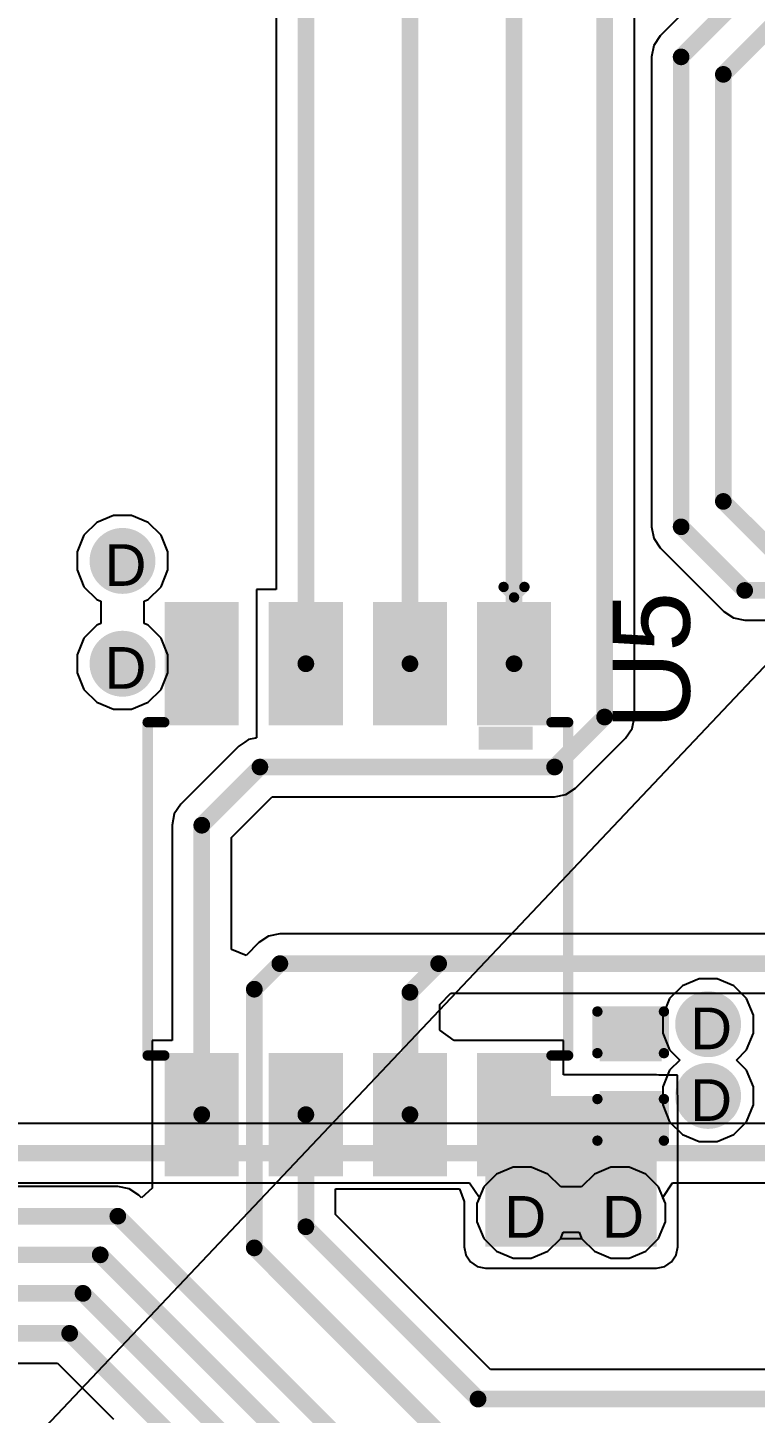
# Model space of a CAD drawing. Header units: inches. Extents: x 0 to 5032, y 0 to 5323.
# Drawn here: x 54.98 to 63.85, y 61.39 to 78.29 of the extents above; entities that cross this region are included whole.
import ezdxf

# ---------------------------------------------------------------- set-up
doc = ezdxf.new("R2010")
doc.units = ezdxf.units.IN
for name, color, linetype in [('Bottom Layer', 5, 'Continuous'), ('Bottom Solder', 6, 'Continuous'), ('Drill Drawing', 1, 'Continuous'), ('Layer 1', 16, 'Continuous'), ('Layer 2', 76, 'Continuous'), ('Top Layer', 1, 'Continuous'), ('Top Overlay', 2, 'Continuous'), ('Top Paste', 8, 'Continuous'), ('Top Solder', 216, 'Continuous'), ('Via Holes', 16, 'Continuous')]:
    doc.layers.add(name, color=color, linetype=linetype)
doc.styles.add('Arial', font='', dxfattribs={"height": 0.2})
doc.styles.get('Arial').set_extended_font_data('Arial')

# ---------------------------------------------------------------- blocks, each defined once
blk = doc.blocks.new('SOP_8_365')
at = {"layer": 'Top Layer'}
for points in [[(-3.4, 2.255), (-2.1, 2.255), (-2.1, 1.555), (-3.4, 1.555)], [(2.1, 2.255), (3.4, 2.255), (3.4, 1.555), (2.1, 1.555)], [(-3.4, 0.985), (-2.1, 0.985), (-2.1, 0.285), (-3.4, 0.285)], [(2.1, 0.985), (3.4, 0.985), (3.4, 0.285), (2.1, 0.285)], [(-3.4, -0.285), (-2.1, -0.285), (-2.1, -0.985), (-3.4, -0.985)], [(2.1, -0.285), (3.4, -0.285), (3.4, -0.985), (2.1, -0.985)], [(-3.4, -1.555), (-2.1, -1.555), (-2.1, -2.255), (-3.4, -2.255)], [(2.1, -1.555), (3.4, -1.555), (3.4, -2.255), (2.1, -2.255)]]:
    blk.add_hatch(color=1, dxfattribs=at).paths.add_polyline_path(points)
at = {"layer": 'Top Overlay'}
blk.add_hatch(color=2, dxfattribs=at).paths.add_polyline_path([(-1.981, 1.473), (-1.702, 1.473), (-1.702, 2.134), (-1.981, 2.134)])
at = {"layer": 'Top Paste'}
for points in [[(-3.4, 2.255), (-2.1, 2.255), (-2.1, 1.555), (-3.4, 1.555)], [(2.1, 2.255), (3.4, 2.255), (3.4, 1.555), (2.1, 1.555)], [(-3.4, 0.985), (-2.1, 0.985), (-2.1, 0.285), (-3.4, 0.285)], [(2.1, 0.985), (3.4, 0.985), (3.4, 0.285), (2.1, 0.285)], [(-3.4, -0.285), (-2.1, -0.285), (-2.1, -0.985), (-3.4, -0.985)], [(2.1, -0.285), (3.4, -0.285), (3.4, -0.985), (2.1, -0.985)], [(-3.4, -1.555), (-2.1, -1.555), (-2.1, -2.255), (-3.4, -2.255)], [(2.1, -1.555), (3.4, -1.555), (3.4, -2.255), (2.1, -2.255)]]:
    blk.add_hatch(color=8, dxfattribs=at).paths.add_polyline_path(points)
at = {"layer": 'Top Solder'}
for points in [[(-3.502, 2.357), (-1.998, 2.357), (-1.998, 1.453), (-3.502, 1.453)], [(1.998, 2.357), (3.502, 2.357), (3.502, 1.453), (1.998, 1.453)], [(-3.502, 1.087), (-1.998, 1.087), (-1.998, 0.183), (-3.502, 0.183)], [(1.998, 1.087), (3.502, 1.087), (3.502, 0.183), (1.998, 0.183)], [(-3.502, -0.183), (-1.998, -0.183), (-1.998, -1.087), (-3.502, -1.087)], [(1.998, -0.183), (3.502, -0.183), (3.502, -1.087), (1.998, -1.087)], [(-3.502, -1.453), (-1.998, -1.453), (-1.998, -2.357), (-3.502, -2.357)], [(1.998, -1.453), (3.502, -1.453), (3.502, -2.357), (1.998, -2.357)]]:
    blk.add_hatch(color=216, dxfattribs=at).paths.add_polyline_path(points)
at = {"layer": 'Top Overlay'}
for points in [[(2.028, 2.565, 0.127, 0.127, 0), (-2.036, 2.565, 0.127, 0.127, 0)], [(-2.036, 2.362, 0.127, 0.127, 0), (-2.036, 2.565, 0.127, 0.127, 0)], [(2.028, 2.362, 0.127, 0.127, 0), (2.028, 2.565, 0.127, 0.127, 0)], [(-3.56, 1.905, 0.127, 0.127, 0), (-3.687, 2.032, 0.127, 0.127, 0)], [(-3.687, 1.778, 0.127, 0.127, 0), (-3.687, 2.032, 0.127, 0.127, 0)], [(-3.687, 1.778, 0.127, 0.127, 0), (-3.56, 1.905, 0.127, 0.127, 0)], [(-2.036, -2.565, 0.127, 0.127, 0), (-2.036, -2.362, 0.127, 0.127, 0)], [(2.028, -2.565, 0.127, 0.127, 0), (2.028, -2.362, 0.127, 0.127, 0)], [(2.028, -2.565, 0.127, 0.127, 0), (-2.036, -2.565, 0.127, 0.127, 0)]]:
    blk.add_lwpolyline(points, format="xyseb", dxfattribs=at)
for points in [[(-2.067, 2.565, 0.0635, 0.0635, 1), (-2.004, 2.565, 0.0635, 0.0635, 1)], [(-2.067, 2.565, 0.0635, 0.0635, 1), (-2.004, 2.565, 0.0635, 0.0635, 1)], [(1.997, 2.565, 0.0635, 0.0635, 1), (2.06, 2.565, 0.0635, 0.0635, 1)], [(1.997, 2.565, 0.0635, 0.0635, 1), (2.06, 2.565, 0.0635, 0.0635, 1)], [(-2.067, 2.362, 0.0635, 0.0635, 1), (-2.004, 2.362, 0.0635, 0.0635, 1)], [(1.997, 2.362, 0.0635, 0.0635, 1), (2.06, 2.362, 0.0635, 0.0635, 1)], [(-3.718, 2.032, 0.0635, 0.0635, 1), (-3.655, 2.032, 0.0635, 0.0635, 1)], [(-3.718, 2.032, 0.0635, 0.0635, 1), (-3.655, 2.032, 0.0635, 0.0635, 1)], [(-3.591, 1.905, 0.0635, 0.0635, 1), (-3.528, 1.905, 0.0635, 0.0635, 1)], [(-3.591, 1.905, 0.0635, 0.0635, 1), (-3.528, 1.905, 0.0635, 0.0635, 1)], [(-3.718, 1.778, 0.0635, 0.0635, 1), (-3.655, 1.778, 0.0635, 0.0635, 1)], [(-3.718, 1.778, 0.0635, 0.0635, 1), (-3.655, 1.778, 0.0635, 0.0635, 1)], [(-2.067, -2.362, 0.0635, 0.0635, 1), (-2.004, -2.362, 0.0635, 0.0635, 1)], [(1.997, -2.362, 0.0635, 0.0635, 1), (2.06, -2.362, 0.0635, 0.0635, 1)], [(-2.067, -2.565, 0.0635, 0.0635, 1), (-2.004, -2.565, 0.0635, 0.0635, 1)], [(-2.067, -2.565, 0.0635, 0.0635, 1), (-2.004, -2.565, 0.0635, 0.0635, 1)], [(1.997, -2.565, 0.0635, 0.0635, 1), (2.06, -2.565, 0.0635, 0.0635, 1)], [(1.997, -2.565, 0.0635, 0.0635, 1), (2.06, -2.565, 0.0635, 0.0635, 1)]]:
    blk.add_lwpolyline(points, format="xyseb", close=True, dxfattribs=at)
blk = doc.blocks.new('____0402_470')
at = {"layer": 'Top Layer'}
for points in [[(-0.699, -0.318), (-0.699, 0.317), (-0.241, 0.317), (-0.241, -0.318)], [(0.241, -0.318), (0.241, 0.317), (0.699, 0.317), (0.699, -0.318)]]:
    blk.add_hatch(color=1, dxfattribs=at).paths.add_polyline_path(points)
at = {"layer": 'Top Paste'}
for points in [[(-0.699, -0.318), (-0.699, 0.317), (-0.241, 0.317), (-0.241, -0.318)], [(0.241, -0.318), (0.241, 0.317), (0.699, 0.317), (0.699, -0.318)]]:
    blk.add_hatch(color=8, dxfattribs=at).paths.add_polyline_path(points)
at = {"layer": 'Top Solder'}
for points in [[(-0.758, -0.377), (-0.758, 0.377), (-0.181, 0.377), (-0.181, -0.377)], [(0.181, -0.377), (0.181, 0.377), (0.758, 0.377), (0.758, -0.377)]]:
    blk.add_hatch(color=216, dxfattribs=at).paths.add_polyline_path(points)
at = {"layer": 'Top Overlay'}
for points in [[(-0.279, 0.406, 0.127, 0.127, 0), (-0.787, 0.406, 0.127, 0.127, 0)], [(-0.787, -0.406, 0.127, 0.127, 0), (-0.787, 0.406, 0.127, 0.127, 0)], [(0.787, 0.406, 0.127, 0.127, 0), (0.279, 0.406, 0.127, 0.127, 0)], [(0.787, -0.406, 0.127, 0.127, 0), (0.787, 0.406, 0.127, 0.127, 0)], [(-0.279, -0.406, 0.127, 0.127, 0), (-0.787, -0.406, 0.127, 0.127, 0)], [(0.787, -0.406, 0.127, 0.127, 0), (0.279, -0.406, 0.127, 0.127, 0)]]:
    blk.add_lwpolyline(points, format="xyseb", dxfattribs=at)
for points in [[(-0.819, 0.406, 0.0635, 0.0635, 1), (-0.756, 0.406, 0.0635, 0.0635, 1)], [(-0.819, 0.406, 0.0635, 0.0635, 1), (-0.756, 0.406, 0.0635, 0.0635, 1)], [(-0.311, 0.406, 0.0635, 0.0635, 1), (-0.248, 0.406, 0.0635, 0.0635, 1)], [(0.248, 0.406, 0.0635, 0.0635, 1), (0.311, 0.406, 0.0635, 0.0635, 1)], [(0.756, 0.406, 0.0635, 0.0635, 1), (0.819, 0.406, 0.0635, 0.0635, 1)], [(0.756, 0.406, 0.0635, 0.0635, 1), (0.819, 0.406, 0.0635, 0.0635, 1)], [(-0.819, -0.406, 0.0635, 0.0635, 1), (-0.756, -0.406, 0.0635, 0.0635, 1)], [(-0.819, -0.406, 0.0635, 0.0635, 1), (-0.756, -0.406, 0.0635, 0.0635, 1)], [(-0.311, -0.406, 0.0635, 0.0635, 1), (-0.248, -0.406, 0.0635, 0.0635, 1)], [(0.248, -0.406, 0.0635, 0.0635, 1), (0.311, -0.406, 0.0635, 0.0635, 1)], [(0.756, -0.406, 0.0635, 0.0635, 1), (0.819, -0.406, 0.0635, 0.0635, 1)], [(0.756, -0.406, 0.0635, 0.0635, 1), (0.819, -0.406, 0.0635, 0.0635, 1)]]:
    blk.add_lwpolyline(points, format="xyseb", close=True, dxfattribs=at)

msp = doc.modelspace()

# ---------------------------------------------------------------- hatches: boundary and pattern name
at = {"layer": 'Bottom Layer'}
h = msp.add_hatch(color=5, dxfattribs=at)
edge = h.paths.add_edge_path()
edge.add_arc((56.134, 71.783), 0.3, 0, 360)
h = msp.add_hatch(color=5, dxfattribs=at)
edge = h.paths.add_edge_path()
edge.add_arc((56.134, 70.529), 0.3, 0, 360)
h = msp.add_hatch(color=5, dxfattribs=at)
edge = h.paths.add_edge_path()
edge.add_arc((63.279, 66.132), 0.3, 0, 360)
h = msp.add_hatch(color=5, dxfattribs=at)
edge = h.paths.add_edge_path()
edge.add_arc((63.279, 65.257), 0.3, 0, 360)
h = msp.add_hatch(color=5, dxfattribs=at)
edge = h.paths.add_edge_path()
edge.add_arc((61.011, 63.833), 0.3, 0, 360)
h = msp.add_hatch(color=5, dxfattribs=at)
edge = h.paths.add_edge_path()
edge.add_arc((62.205, 63.833), 0.3, 0, 360)
at = {"layer": 'Bottom Solder'}
h = msp.add_hatch(color=6, dxfattribs=at)
edge = h.paths.add_edge_path()
edge.add_arc((56.134, 71.783), 0.402, 0, 360)
h = msp.add_hatch(color=6, dxfattribs=at)
edge = h.paths.add_edge_path()
edge.add_arc((56.134, 70.529), 0.402, 0, 360)
h = msp.add_hatch(color=6, dxfattribs=at)
edge = h.paths.add_edge_path()
edge.add_arc((63.279, 66.132), 0.402, 0, 360)
h = msp.add_hatch(color=6, dxfattribs=at)
edge = h.paths.add_edge_path()
edge.add_arc((63.279, 65.257), 0.402, 0, 360)
h = msp.add_hatch(color=6, dxfattribs=at)
edge = h.paths.add_edge_path()
edge.add_arc((61.011, 63.833), 0.402, 0, 360)
h = msp.add_hatch(color=6, dxfattribs=at)
edge = h.paths.add_edge_path()
edge.add_arc((62.205, 63.833), 0.402, 0, 360)
at = {"layer": 'Layer 1'}
h = msp.add_hatch(color=16, dxfattribs=at)
edge = h.paths.add_edge_path()
edge.add_arc((56.134, 71.783), 0.3, 0, 360)
h = msp.add_hatch(color=16, dxfattribs=at)
edge = h.paths.add_edge_path()
edge.add_arc((56.134, 70.529), 0.3, 0, 360)
h = msp.add_hatch(color=16, dxfattribs=at)
edge = h.paths.add_edge_path()
edge.add_arc((63.279, 66.132), 0.3, 0, 360)
h = msp.add_hatch(color=16, dxfattribs=at)
edge = h.paths.add_edge_path()
edge.add_arc((63.279, 65.257), 0.3, 0, 360)
h = msp.add_hatch(color=16, dxfattribs=at)
edge = h.paths.add_edge_path()
edge.add_arc((61.011, 63.833), 0.3, 0, 360)
h = msp.add_hatch(color=16, dxfattribs=at)
edge = h.paths.add_edge_path()
edge.add_arc((62.205, 63.833), 0.3, 0, 360)
at = {"layer": 'Layer 2'}
h = msp.add_hatch(color=76, dxfattribs=at)
edge = h.paths.add_edge_path()
edge.add_arc((56.134, 71.783), 0.3, 0, 360)
h = msp.add_hatch(color=76, dxfattribs=at)
edge = h.paths.add_edge_path()
edge.add_arc((56.134, 70.529), 0.3, 0, 360)
h = msp.add_hatch(color=76, dxfattribs=at)
edge = h.paths.add_edge_path()
edge.add_arc((63.279, 66.132), 0.3, 0, 360)
h = msp.add_hatch(color=76, dxfattribs=at)
edge = h.paths.add_edge_path()
edge.add_arc((63.279, 65.257), 0.3, 0, 360)
h = msp.add_hatch(color=76, dxfattribs=at)
edge = h.paths.add_edge_path()
edge.add_arc((61.011, 63.833), 0.3, 0, 360)
h = msp.add_hatch(color=76, dxfattribs=at)
edge = h.paths.add_edge_path()
edge.add_arc((62.205, 63.833), 0.3, 0, 360)
at = {"layer": 'Top Layer'}
h = msp.add_hatch(color=1, dxfattribs=at)
edge = h.paths.add_edge_path()
edge.add_arc((56.134, 71.783), 0.3, 0, 360)
h = msp.add_hatch(color=1, dxfattribs=at)
edge = h.paths.add_edge_path()
edge.add_arc((56.134, 70.529), 0.3, 0, 360)
h = msp.add_hatch(color=1, dxfattribs=at)
edge = h.paths.add_edge_path()
edge.add_arc((63.279, 66.132), 0.3, 0, 360)
h = msp.add_hatch(color=1, dxfattribs=at)
edge = h.paths.add_edge_path()
edge.add_arc((63.279, 65.257), 0.3, 0, 360)
msp.add_hatch(color=1, dxfattribs=at).paths.add_polyline_path([(60.561, 63.417), (62.651, 63.417), (62.651, 65.257), (60.561, 65.257)])
h = msp.add_hatch(color=1, dxfattribs=at)
edge = h.paths.add_edge_path()
edge.add_arc((61.011, 63.833), 0.3, 0, 360)
h = msp.add_hatch(color=1, dxfattribs=at)
edge = h.paths.add_edge_path()
edge.add_arc((62.205, 63.833), 0.3, 0, 360)
at = {"layer": 'Top Solder'}
h = msp.add_hatch(color=216, dxfattribs=at)
edge = h.paths.add_edge_path()
edge.add_arc((56.134, 71.783), 0.402, 0, 360)
h = msp.add_hatch(color=216, dxfattribs=at)
edge = h.paths.add_edge_path()
edge.add_arc((56.134, 70.529), 0.402, 0, 360)
h = msp.add_hatch(color=216, dxfattribs=at)
edge = h.paths.add_edge_path()
edge.add_arc((63.279, 66.132), 0.402, 0, 360)
h = msp.add_hatch(color=216, dxfattribs=at)
edge = h.paths.add_edge_path()
edge.add_arc((63.279, 65.257), 0.402, 0, 360)
h = msp.add_hatch(color=216, dxfattribs=at)
edge = h.paths.add_edge_path()
edge.add_arc((61.011, 63.833), 0.402, 0, 360)
h = msp.add_hatch(color=216, dxfattribs=at)
edge = h.paths.add_edge_path()
edge.add_arc((62.205, 63.833), 0.402, 0, 360)
at = {"layer": 'Via Holes'}
h = msp.add_hatch(color=7, dxfattribs=at)
edge = h.paths.add_edge_path()
edge.add_arc((56.134, 71.783), 0.15, 0, 360)
h = msp.add_hatch(color=7, dxfattribs=at)
edge = h.paths.add_edge_path()
edge.add_arc((56.134, 70.529), 0.15, 0, 360)
h = msp.add_hatch(color=7, dxfattribs=at)
edge = h.paths.add_edge_path()
edge.add_arc((63.279, 66.132), 0.15, 0, 360)
h = msp.add_hatch(color=7, dxfattribs=at)
edge = h.paths.add_edge_path()
edge.add_arc((63.279, 65.257), 0.15, 0, 360)
h = msp.add_hatch(color=7, dxfattribs=at)
edge = h.paths.add_edge_path()
edge.add_arc((61.011, 63.833), 0.15, 0, 360)
h = msp.add_hatch(color=7, dxfattribs=at)
edge = h.paths.add_edge_path()
edge.add_arc((62.205, 63.833), 0.15, 0, 360)

# ---------------------------------------------------------------- linework, layer by layer
at = {"layer": 'Bottom Layer'}
for p, q in [((64.669, 64.922), (49.357, 64.922)), ((49.207, 64.197), (60.369, 64.197)), ((60.369, 64.197), (60.488, 64.019)), ((62.727, 64.019), (62.846, 64.197)), ((62.846, 64.197), (67.8, 64.197)), ((60.488, 64.019), (60.457, 63.943)), ((60.457, 63.943), (60.457, 63.723)), ((62.759, 63.943), (62.727, 64.019)), ((62.759, 63.723), (62.759, 63.943)), ((60.457, 63.723), (60.541, 63.519)), ((62.674, 63.519), (62.759, 63.723)), ((61.48, 63.519), (61.512, 63.594)), ((61.512, 63.594), (61.704, 63.594)), ((61.704, 63.594), (61.735, 63.519)), ((60.541, 63.519), (60.697, 63.363)), ((61.325, 63.363), (61.48, 63.519)), ((61.735, 63.519), (61.891, 63.363)), ((62.518, 63.363), (62.674, 63.519)), ((60.697, 63.363), (60.901, 63.279)), ((60.901, 63.279), (61.121, 63.279)), ((61.121, 63.279), (61.325, 63.363)), ((61.891, 63.363), (62.094, 63.279)), ((62.094, 63.279), (62.315, 63.279)), ((62.315, 63.279), (62.518, 63.363))]:
    msp.add_line(p, q, dxfattribs=at)
msp.add_lwpolyline([(49.207, 64.559, 0.203, 0.203, 0), (93.005, 64.559, 0.203, 0.203, 0)], format="xyseb", dxfattribs=at)
at = {"layer": 'Layer 1'}
for p, q in [((60.697, 64.303), (60.541, 64.147)), ((60.901, 64.387), (60.697, 64.303)), ((61.121, 64.387), (60.901, 64.387)), ((61.325, 64.303), (61.121, 64.387)), ((61.48, 64.147), (61.325, 64.303)), ((61.891, 64.303), (61.735, 64.147)), ((62.094, 64.387), (61.891, 64.303)), ((62.315, 64.387), (62.094, 64.387)), ((62.518, 64.303), (62.315, 64.387)), ((62.674, 64.147), (62.518, 64.303)), ((60.541, 64.147), (60.457, 63.943)), ((61.735, 64.147), (61.48, 64.147)), ((62.759, 63.943), (62.674, 64.147)), ((60.457, 63.943), (60.457, 63.723)), ((62.759, 63.723), (62.759, 63.943)), ((60.457, 63.723), (60.541, 63.519)), ((62.674, 63.519), (62.759, 63.723)), ((60.541, 63.519), (60.697, 63.363)), ((61.325, 63.363), (61.48, 63.519)), ((61.48, 63.519), (61.735, 63.519)), ((61.735, 63.519), (61.891, 63.363)), ((62.518, 63.363), (62.674, 63.519)), ((60.697, 63.363), (60.901, 63.279)), ((60.901, 63.279), (61.121, 63.279)), ((61.121, 63.279), (61.325, 63.363)), ((61.891, 63.363), (62.094, 63.279)), ((62.094, 63.279), (62.315, 63.279)), ((62.315, 63.279), (62.518, 63.363))]:
    msp.add_line(p, q, dxfattribs=at)
at = {"layer": 'Layer 2'}
for p, q in [((56.024, 72.337), (55.82, 72.253)), ((56.244, 72.337), (56.024, 72.337)), ((56.448, 72.253), (56.244, 72.337)), ((55.82, 72.253), (55.664, 72.097)), ((56.604, 72.097), (56.448, 72.253)), ((55.664, 72.097), (55.58, 71.893)), ((56.688, 71.893), (56.604, 72.097)), ((55.58, 71.893), (55.58, 71.673)), ((56.688, 71.673), (56.688, 71.893)), ((55.58, 71.673), (55.664, 71.469)), ((56.604, 71.469), (56.688, 71.673)), ((55.664, 71.469), (55.82, 71.314)), ((56.448, 71.314), (56.604, 71.469)), ((55.82, 71.314), (55.869, 71.293)), ((55.869, 71.293), (55.869, 71.018)), ((56.399, 71.293), (56.448, 71.314)), ((56.399, 71.018), (56.399, 71.293)), ((55.82, 70.998), (55.664, 70.842)), ((55.869, 71.018), (55.82, 70.998)), ((56.448, 70.998), (56.399, 71.018)), ((56.604, 70.842), (56.448, 70.998)), ((55.664, 70.842), (55.58, 70.639)), ((56.688, 70.639), (56.604, 70.842)), ((55.58, 70.639), (55.58, 70.418)), ((56.688, 70.418), (56.688, 70.639)), ((55.58, 70.418), (55.664, 70.215)), ((56.604, 70.215), (56.688, 70.418)), ((55.664, 70.215), (55.82, 70.059)), ((56.448, 70.059), (56.604, 70.215)), ((55.82, 70.059), (56.024, 69.975)), ((56.024, 69.975), (56.244, 69.975)), ((56.244, 69.975), (56.448, 70.059)), ((62.965, 66.601), (62.809, 66.446)), ((63.169, 66.686), (62.965, 66.601)), ((63.389, 66.686), (63.169, 66.686)), ((63.593, 66.601), (63.389, 66.686)), ((63.749, 66.446), (63.593, 66.601)), ((62.809, 66.446), (62.725, 66.242)), ((63.833, 66.242), (63.749, 66.446)), ((62.725, 66.242), (62.725, 66.022)), ((63.833, 66.022), (63.833, 66.242)), ((62.725, 66.022), (62.809, 65.818)), ((63.749, 65.818), (63.833, 66.022)), ((62.809, 65.818), (62.933, 65.695)), ((63.625, 65.695), (63.749, 65.818)), ((62.933, 65.695), (62.809, 65.571)), ((63.749, 65.571), (63.625, 65.695)), ((62.809, 65.571), (62.725, 65.367)), ((63.833, 65.367), (63.749, 65.571)), ((62.725, 65.367), (62.725, 65.147)), ((63.833, 65.147), (63.833, 65.367)), ((62.725, 65.147), (62.809, 64.943)), ((63.749, 64.943), (63.833, 65.147)), ((62.809, 64.943), (62.965, 64.788)), ((63.593, 64.788), (63.749, 64.943)), ((62.965, 64.788), (63.169, 64.703)), ((63.389, 64.703), (63.593, 64.788)), ((63.169, 64.703), (63.389, 64.703))]:
    msp.add_line(p, q, dxfattribs=at)
at = {"layer": 'Top Layer'}
for p, q in [((58.009, 85.536), (58.009, 71.433)), ((62.379, 69.879), (62.379, 85.536)), ((64.011, 79.505), (62.693, 78.187)), ((62.693, 78.187), (62.615, 78.07)), ((62.615, 78.07), (62.587, 77.931)), ((62.587, 77.931), (62.587, 77.931)), ((62.587, 77.931), (62.587, 72.199)), ((62.587, 72.199), (62.587, 72.199)), ((62.587, 72.199), (62.615, 72.061)), ((62.615, 72.061), (62.693, 71.943)), ((62.693, 71.943), (63.469, 71.167)), ((58.009, 71.433), (57.767, 71.433)), ((57.767, 71.433), (57.767, 69.625)), ((63.469, 71.167), (63.469, 71.167)), ((63.469, 71.167), (63.587, 71.089)), ((63.587, 71.089), (63.726, 71.061)), ((63.726, 71.061), (63.726, 71.061)), ((63.726, 71.061), (65.428, 71.061)), ((62.351, 69.74), (62.379, 69.879)), ((62.272, 69.622), (62.351, 69.74)), ((57.554, 69.525), (56.845, 68.816)), ((57.625, 69.572), (57.554, 69.525)), ((57.554, 69.525), (57.554, 69.525)), ((57.672, 69.604), (57.625, 69.572)), ((57.755, 69.62), (57.672, 69.604)), ((57.767, 69.625), (57.755, 69.62)), ((57.767, 69.625), (57.767, 69.625)), ((61.662, 69.012), (62.272, 69.622)), ((62.272, 69.622), (62.272, 69.622)), ((61.545, 68.934), (61.662, 69.012)), ((56.845, 68.816), (56.766, 68.698)), ((57.464, 68.409), (57.961, 68.906)), ((57.961, 68.906), (61.406, 68.906)), ((61.406, 68.906), (61.545, 68.934)), ((61.406, 68.906), (61.406, 68.906)), ((56.766, 68.698), (56.739, 68.559)), ((56.739, 68.559), (56.739, 68.559)), ((56.739, 68.559), (56.739, 65.933)), ((57.464, 67.045), (57.464, 68.409)), ((57.798, 67.128), (57.642, 66.971)), ((57.916, 67.206), (57.798, 67.128)), ((57.798, 67.128), (57.798, 67.128)), ((58.054, 67.234), (57.916, 67.206)), ((59.991, 67.234), (58.054, 67.234)), ((58.054, 67.234), (58.054, 67.234)), ((67.339, 67.234), (59.991, 67.234)), ((59.991, 67.234), (59.991, 67.234)), ((59.991, 67.234), (59.991, 67.234)), ((57.642, 66.971), (57.464, 67.045)), ((60.004, 66.371), (60.141, 66.509)), ((60.141, 66.509), (64.055, 66.509)), ((60.004, 66.058), (60.004, 66.371)), ((56.739, 65.933), (56.497, 65.933)), ((56.497, 65.933), (56.497, 64.133)), ((60.182, 65.933), (60.004, 66.058)), ((60.307, 65.933), (60.182, 65.933)), ((60.423, 65.933), (60.307, 65.933)), ((61.515, 65.933), (60.423, 65.933)), ((61.515, 65.516), (61.515, 65.933)), ((62.651, 65.516), (61.515, 65.516)), ((62.676, 65.511), (62.651, 65.516)), ((62.905, 65.511), (62.676, 65.511)), ((62.905, 65.282), (62.905, 65.511)), ((62.91, 65.257), (62.905, 65.282)), ((62.91, 63.417), (62.91, 65.257)), ((56.076, 64.152), (32.207, 64.152)), ((56.215, 64.125), (56.076, 64.152)), ((56.076, 64.152), (56.076, 64.152)), ((56.333, 64.046), (56.215, 64.125)), ((56.497, 64.133), (56.365, 64.013)), ((58.734, 63.811), (58.734, 64.125)), ((58.734, 64.125), (58.975, 64.125)), ((58.975, 64.125), (58.975, 64.125)), ((58.975, 64.125), (59.037, 64.125)), ((59.037, 64.125), (59.037, 64.125)), ((59.037, 64.125), (60.245, 64.125)), ((60.245, 64.125), (60.302, 63.971)), ((56.365, 64.013), (56.333, 64.046)), ((60.302, 63.971), (60.302, 63.417)), ((60.622, 61.922), (58.734, 63.811)), ((60.302, 63.417), (60.322, 63.318)), ((62.89, 63.318), (62.91, 63.417)), ((60.322, 63.318), (60.378, 63.234)), ((60.378, 63.234), (60.462, 63.178)), ((62.75, 63.178), (62.834, 63.234)), ((62.834, 63.234), (62.89, 63.318)), ((60.462, 63.178), (60.561, 63.158)), ((60.561, 63.158), (62.651, 63.158)), ((62.651, 63.158), (62.75, 63.178)), ((33.446, 61.999), (55.339, 61.999)), ((55.339, 61.999), (56.023, 61.314)), ((64.286, 61.922), (60.622, 61.922))]:
    msp.add_line(p, q, dxfattribs=at)
for points in [[(58.371, 70.529, 0.203, 0.203, 0), (58.371, 85.956, 0.203, 0.203, 0)], [(59.641, 70.529, 0.203, 0.203, 0), (59.641, 85.956, 0.203, 0.203, 0)], [(60.911, 70.529, 0.203, 0.203, 0), (60.911, 85.956, 0.203, 0.203, 0)], [(62.016, 69.879, 0.203, 0.203, 0), (62.016, 85.956, 0.203, 0.203, 0)], [(62.95, 77.931, 0.203, 0.203, 0), (64.268, 79.249, 0.203, 0.203, 0)], [(63.464, 77.718, 0.203, 0.203, 0), (64.386, 78.639, 0.203, 0.203, 0)], [(62.95, 72.199, 0.203, 0.203, 0), (62.95, 77.931, 0.203, 0.203, 0)], [(63.464, 72.509, 0.203, 0.203, 0), (63.464, 77.718, 0.203, 0.203, 0)], [(63.464, 72.509, 0.203, 0.203, 0), (64.141, 71.833, 0.203, 0.203, 0)], [(62.95, 72.199, 0.203, 0.203, 0), (63.726, 71.423, 0.203, 0.203, 0)], [(63.726, 71.423, 0.203, 0.203, 0), (65.783, 71.423, 0.203, 0.203, 0)], [(61.406, 69.269, 0.203, 0.203, 0), (62.016, 69.879, 0.203, 0.203, 0)], [(57.101, 68.559, 0.203, 0.203, 0), (57.81, 69.269, 0.203, 0.203, 0)], [(57.81, 69.269, 0.203, 0.203, 0), (61.406, 69.269, 0.203, 0.203, 0)], [(57.101, 65.029, 0.203, 0.203, 0), (57.101, 68.559, 0.203, 0.203, 0)], [(57.742, 66.559, 0.203, 0.203, 0), (58.054, 66.871, 0.203, 0.203, 0)], [(58.054, 66.871, 0.203, 0.203, 0), (59.991, 66.871, 0.203, 0.203, 0)], [(59.641, 66.521, 0.203, 0.203, 0), (59.991, 66.871, 0.203, 0.203, 0)], [(59.991, 66.871, 0.203, 0.203, 0), (67.339, 66.871, 0.203, 0.203, 0)], [(57.742, 63.404, 0.203, 0.203, 0), (57.742, 66.559, 0.203, 0.203, 0)], [(59.641, 65.029, 0.203, 0.203, 0), (59.641, 66.521, 0.203, 0.203, 0)], [(58.371, 63.661, 0.203, 0.203, 0), (58.371, 65.029, 0.203, 0.203, 0)], [(32.207, 63.79, 0.203, 0.203, 0), (56.076, 63.79, 0.203, 0.203, 0)], [(56.076, 63.79, 0.203, 0.203, 0), (60.912, 58.954, 0.203, 0.203, 0)], [(58.371, 63.661, 0.203, 0.203, 0), (60.472, 61.56, 0.203, 0.203, 0)], [(32.547, 63.319, 0.203, 0.203, 0), (55.862, 63.319, 0.203, 0.203, 0)], [(55.862, 63.319, 0.203, 0.203, 0), (60.946, 58.236, 0.203, 0.203, 0)], [(57.742, 63.404, 0.203, 0.203, 0), (60.155, 60.99, 0.203, 0.203, 0)], [(32.914, 62.849, 0.203, 0.203, 0), (55.652, 62.849, 0.203, 0.203, 0)], [(55.652, 62.849, 0.203, 0.203, 0), (60.983, 57.517, 0.203, 0.203, 0)], [(33.296, 62.361, 0.203, 0.203, 0), (55.489, 62.361, 0.203, 0.203, 0)], [(55.489, 62.361, 0.203, 0.203, 0), (61.032, 56.818, 0.203, 0.203, 0)], [(60.472, 61.56, 0.203, 0.203, 0), (65.393, 61.56, 0.203, 0.203, 0)]]:
    msp.add_lwpolyline(points, format="xyseb", dxfattribs=at)
for points in [[(62.899, 77.931, 0.102, 0.102, 1), (63, 77.931, 0.102, 0.102, 1)], [(62.899, 77.931, 0.102, 0.102, 1), (63, 77.931, 0.102, 0.102, 1)], [(63.414, 77.718, 0.102, 0.102, 1), (63.515, 77.718, 0.102, 0.102, 1)], [(63.414, 77.718, 0.102, 0.102, 1), (63.515, 77.718, 0.102, 0.102, 1)], [(63.414, 72.509, 0.102, 0.102, 1), (63.515, 72.509, 0.102, 0.102, 1)], [(63.414, 72.509, 0.102, 0.102, 1), (63.515, 72.509, 0.102, 0.102, 1)], [(62.899, 72.199, 0.102, 0.102, 1), (63, 72.199, 0.102, 0.102, 1)], [(62.899, 72.199, 0.102, 0.102, 1), (63, 72.199, 0.102, 0.102, 1)], [(63.675, 71.423, 0.102, 0.102, 1), (63.776, 71.423, 0.102, 0.102, 1)], [(63.675, 71.423, 0.102, 0.102, 1), (63.776, 71.423, 0.102, 0.102, 1)], [(58.32, 70.529, 0.102, 0.102, 1), (58.422, 70.529, 0.102, 0.102, 1)], [(59.59, 70.529, 0.102, 0.102, 1), (59.692, 70.529, 0.102, 0.102, 1)], [(60.86, 70.529, 0.102, 0.102, 1), (60.962, 70.529, 0.102, 0.102, 1)], [(61.965, 69.879, 0.102, 0.102, 1), (62.067, 69.879, 0.102, 0.102, 1)], [(61.965, 69.879, 0.102, 0.102, 1), (62.067, 69.879, 0.102, 0.102, 1)], [(57.76, 69.269, 0.102, 0.102, 1), (57.861, 69.269, 0.102, 0.102, 1)], [(57.76, 69.269, 0.102, 0.102, 1), (57.861, 69.269, 0.102, 0.102, 1)], [(61.355, 69.269, 0.102, 0.102, 1), (61.457, 69.269, 0.102, 0.102, 1)], [(61.355, 69.269, 0.102, 0.102, 1), (61.457, 69.269, 0.102, 0.102, 1)], [(57.05, 68.559, 0.102, 0.102, 1), (57.152, 68.559, 0.102, 0.102, 1)], [(57.05, 68.559, 0.102, 0.102, 1), (57.152, 68.559, 0.102, 0.102, 1)], [(58.003, 66.871, 0.102, 0.102, 1), (58.105, 66.871, 0.102, 0.102, 1)], [(58.003, 66.871, 0.102, 0.102, 1), (58.105, 66.871, 0.102, 0.102, 1)], [(59.94, 66.871, 0.102, 0.102, 1), (60.042, 66.871, 0.102, 0.102, 1)], [(59.94, 66.871, 0.102, 0.102, 1), (60.042, 66.871, 0.102, 0.102, 1)], [(59.94, 66.871, 0.102, 0.102, 1), (60.042, 66.871, 0.102, 0.102, 1)], [(57.691, 66.559, 0.102, 0.102, 1), (57.793, 66.559, 0.102, 0.102, 1)], [(57.691, 66.559, 0.102, 0.102, 1), (57.793, 66.559, 0.102, 0.102, 1)], [(59.59, 66.521, 0.102, 0.102, 1), (59.692, 66.521, 0.102, 0.102, 1)], [(59.59, 66.521, 0.102, 0.102, 1), (59.692, 66.521, 0.102, 0.102, 1)], [(57.05, 65.029, 0.102, 0.102, 1), (57.152, 65.029, 0.102, 0.102, 1)], [(58.32, 65.029, 0.102, 0.102, 1), (58.422, 65.029, 0.102, 0.102, 1)], [(59.59, 65.029, 0.102, 0.102, 1), (59.692, 65.029, 0.102, 0.102, 1)], [(56.026, 63.79, 0.102, 0.102, 1), (56.127, 63.79, 0.102, 0.102, 1)], [(56.026, 63.79, 0.102, 0.102, 1), (56.127, 63.79, 0.102, 0.102, 1)], [(58.32, 63.661, 0.102, 0.102, 1), (58.422, 63.661, 0.102, 0.102, 1)], [(58.32, 63.661, 0.102, 0.102, 1), (58.422, 63.661, 0.102, 0.102, 1)], [(55.811, 63.319, 0.102, 0.102, 1), (55.913, 63.319, 0.102, 0.102, 1)], [(55.811, 63.319, 0.102, 0.102, 1), (55.913, 63.319, 0.102, 0.102, 1)], [(57.691, 63.404, 0.102, 0.102, 1), (57.793, 63.404, 0.102, 0.102, 1)], [(57.691, 63.404, 0.102, 0.102, 1), (57.793, 63.404, 0.102, 0.102, 1)], [(55.601, 62.849, 0.102, 0.102, 1), (55.703, 62.849, 0.102, 0.102, 1)], [(55.601, 62.849, 0.102, 0.102, 1), (55.703, 62.849, 0.102, 0.102, 1)], [(55.438, 62.361, 0.102, 0.102, 1), (55.54, 62.361, 0.102, 0.102, 1)], [(55.438, 62.361, 0.102, 0.102, 1), (55.54, 62.361, 0.102, 0.102, 1)], [(60.421, 61.56, 0.102, 0.102, 1), (60.523, 61.56, 0.102, 0.102, 1)], [(60.421, 61.56, 0.102, 0.102, 1), (60.523, 61.56, 0.102, 0.102, 1)]]:
    msp.add_lwpolyline(points, format="xyseb", close=True, dxfattribs=at)
at = {"layer": 'Top Solder'}
msp.add_line((3.115, 6.162), (5032.339, 5323.237), dxfattribs=at)

# ---------------------------------------------------------------- block references
at = {"rotation": 270}
for name, p in [('SOP_8_365', (59.006, 67.779)), ('____0402_470', (62.334, 65.499))]:
    msp.add_blockref(name, p, dxfattribs=at)

# ---------------------------------------------------------------- texts
at = {"layer": 'Drill Drawing', "style": 'Arial'}
for p in [(55.914, 71.479), (55.914, 70.224), (63.059, 65.827), (63.059, 64.953), (60.791, 63.528), (61.985, 63.528)]:
    msp.add_text('D', height=0.508, dxfattribs=at).set_placement(p)
at = {"layer": 'Top Overlay', "style": 'Arial'}
msp.add_text('U5', height=0.9398, rotation=90, dxfattribs=at).set_placement((63.055, 69.727))

doc.saveas('drawing.dxf')
